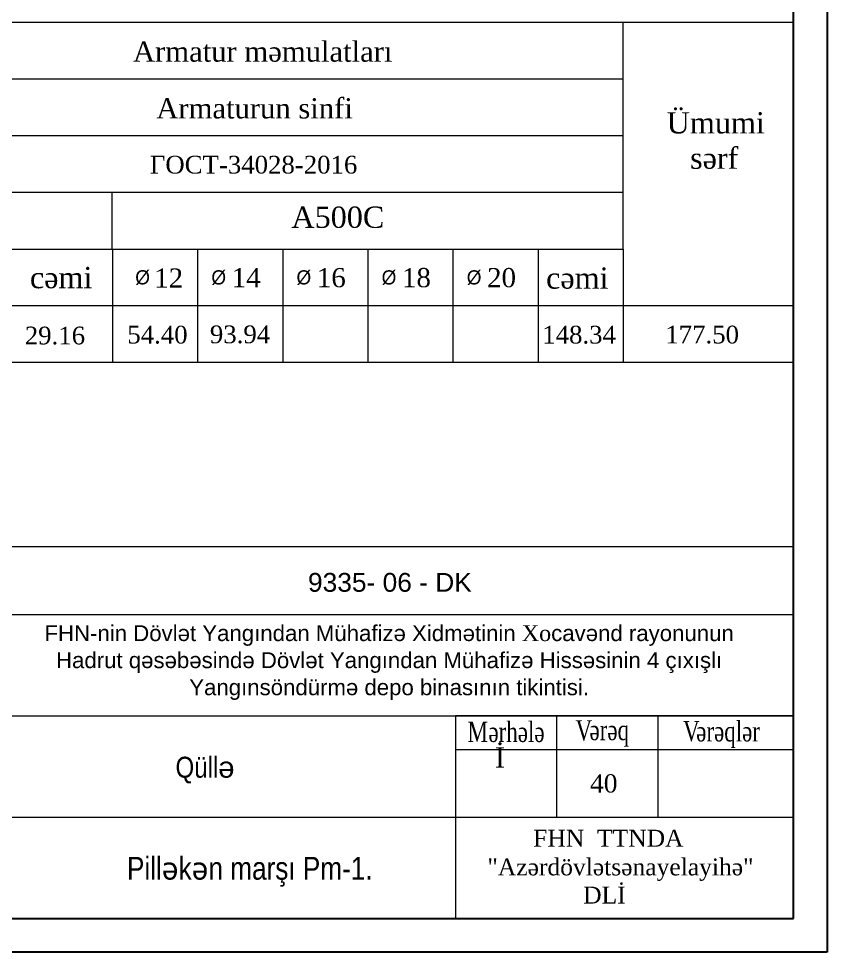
# Model space of a CAD drawing. Header units: millimetres. Extents: x -149347 to 251215, y -2929184 to -2541447.
# Drawn here: x 179825 to 190456, y -2607921 to -2595643 of the extents above; entities that cross this region are included whole.
import ezdxf
from ezdxf.enums import TextEntityAlignment as Align

# ---------------------------------------------------------------- set-up
doc = ezdxf.new("R2010")
doc.units = ezdxf.units.MM
for name, color, linetype, lineweight in [('nadpisi', 21, 'Continuous', 20), ('Text blocks_Ном._пера__1', 7, 'Continuous', 15), ('перегородка', 130, 'Continuous', 20)]:
    doc.layers.add(name, color=color, linetype=linetype, lineweight=lineweight)
doc.styles.add('400', font='times.ttf', dxfattribs={"width": 0.75, "height": 300})
doc.styles.add('Arial', font='arial.ttf')
doc.styles.add('RomanS', font='times.ttf', dxfattribs={"height": 300})
doc.styles.add('style5', font='times.ttf', dxfattribs={"height": 400})
doc.styles.add('style6', font='ARIALN.TTF', dxfattribs={"height": 300})
doc.styles.add('Times New  Roman', font='times.ttf')
doc.styles.add('Times New Roman', font='times.ttf')

# ---------------------------------------------------------------- blocks, each defined once
blk = doc.blocks.new('mekteb')
at = {"color": 0, "lineweight": 25}
for p, q in [((139843, -1821466), (139843, -1849866)), ((139843, -1849866), (99643, -1849866))]:
    blk.add_line(p, q, dxfattribs=at)
at = {"color": 0, "lineweight": 25, "ltscale": 15}
for p, q in [((139343, -1849366), (139343, -1821966)), ((101643, -1849366), (139343, -1849366))]:
    blk.add_line(p, q, dxfattribs=at)
at = {"linetype": 'Continuous', "lineweight": 15}
for p, q in [((120843, -1844866), (139343, -1844866)), ((120843, -1846366), (139343, -1846366)), ((135843, -1847866), (135843, -1846366)), ((137343, -1847866), (137343, -1846366)), ((134343, -1846866), (139343, -1846866)), ((120843, -1847866), (139343, -1847866)), ((120843, -1849366), (139343, -1849366))]:
    blk.add_line(p, q, dxfattribs=at)
for points in [[(120843, -1849366), (139343, -1849366), (139343, -1843866), (120843, -1843866)], [(134343, -1849366), (139343, -1849366), (139343, -1846366), (134343, -1846366)]]:
    blk.add_lwpolyline(points, close=True, dxfattribs=at)
at = {"lineweight": 25, "ltscale": 15, "style": '400', "width": 0.75}
for s, p in [(' M', (134437, -1846755)), ('ərhələ', (134831, -1846755)), ('V', (136119, -1846732)), ('ərəq', (136326, -1846728)), ('   V', (137454, -1846743)), ('ərəqlər', (137904, -1846747))]:
    blk.add_text(s, height=300, dxfattribs=at).set_placement(p)
at = {"lineweight": 25, "ltscale": 15, "attachment_point": 1, "style": 'Times New Roman'}
for s, insert, char_height, width in [('{\\fTimes New Roman|b0|i0|c238|p18;\\H0.42397x;İ\\fTimes New Roman|b0|i0|c186|p18;\\H2.3586x;      }', (134926, -1846834), 707.62, 10102.13), ('"{\\fTimes New Roman|b0|i0|c238|p18;Azərdövlətsənayelayihə"\\P              } {\\fTimes New Roman|b0|i0|c238|p18;DLİ}', (134816, -1848478), 250, 8698.57)]:
    blk.add_mtext(s, dxfattribs=dict(at, insert=insert, char_height=char_height, width=width))
at = {"lineweight": 25, "insert": (130203, -1846973), "char_height": 310, "width": 5486.13, "attachment_point": 1, "style": 'style6'}
blk.add_mtext('{\\C0;Q\\fArial Narrow|b0|i0|c238|p34;üll\\fArial|b0|i0|c0|p34;ə}', dxfattribs=at)
at = {"lineweight": 25, "ltscale": 15, "insert": (135115, -1848053), "char_height": 250, "attachment_point": 1, "style": 'Times New Roman'}
blk.add_mtext('  {\\fTimes New Roman|b0|i0|c238|p18;  FHN  TTNDA}', dxfattribs=at)
at = {"layer": 'Text blocks_Ном._пера__1', "linetype": 'Continuous', "lineweight": 25, "insert": (128266, -1845580), "char_height": 235, "width": 10191.85, "attachment_point": 4, "line_spacing_factor": 1.021551, "style": 'Arial'}
blk.add_mtext('\\pxqc;{\\fArial|b0|i0|c238|p34;\\C256;FHN-nin Dövlət Yangından Mühafizə Xidmətinin \\fTimes New Roman|b0|i0|c204|p18;Xo\\fArial|b0|i0|c238|p34;cavənd rayonunun Hadrut qəsəbəsində Dövlət Yangından Mühafizə Hissəsinin 4 çıxışlı Yangınsöndürmə depo binasının tikintisi.}', dxfattribs=at)
at = {"layer": 'перегородка', "lineweight": 30, "insert": (132162, -1844536), "char_height": 441.245, "width": 6524.89, "attachment_point": 7, "style": 'Arial'}
blk.add_mtext('{\\fArial|b0|i0|c238|p34;\\H0.63158x;\\C7;9335\\fArial|b0|i0|c204|p34;- \\fArial|b0|i0|c238|p34;06\\fArial|b0|i0|c204|p34; - DK}', dxfattribs=at)

msp = doc.modelspace()

# ---------------------------------------------------------------- linework, layer by layer
at = {"lineweight": 15}
for p, q in [((173566.65359, -2595687.76761), (190011.63692, -2595687.76761)), ((187773.05727, -2598672.54049), (187773.05727, -2595687.76761)), ((177297.61969, -2596433.96083), (187773.05727, -2596433.96083)), ((177297.61969, -2597180.15405), (187773.05727, -2597180.15405)), ((177297.61969, -2597926.34727), (187773.05727, -2597926.34727)), ((181051.55303, -2598672.54049), (181051.55303, -2597926.34727)), ((177297.61969, -2598672.54049), (187773.05727, -2598672.54049)), ((181057.3183, -2598672.54049), (181057.3183, -2600165.68671)), ((182176.60813, -2598672.54049), (182176.60813, -2600165.68671)), ((183295.89796, -2598672.54049), (183295.89796, -2600165.68671)), ((184415.18778, -2598672.54049), (184415.18778, -2600165.68671)), ((185534.47761, -2598672.54049), (185534.47761, -2600165.68671)), ((186653.76744, -2598672.54049), (186653.76744, -2600165.68671)), ((187773.05727, -2598672.54049), (187773.05727, -2600165.68671)), ((190011.63692, -2599419.1136), (173566.65359, -2599419.1136)), ((190011.63692, -2600165.68671), (173566.65359, -2600165.68671))]:
    msp.add_line(p, q, dxfattribs=at)

# ---------------------------------------------------------------- block references
at = {"color": 7, "lineweight": 15, "xscale": 0.8889158819132976, "yscale": 0.8889158819132976, "zscale": 0.8889158819132976}
msp.add_blockref('mekteb', (66147.25871, -963545.78253), dxfattribs=at)

# ---------------------------------------------------------------- texts
at = {"color": 7, "lineweight": 15, "ltscale": 15, "style": 'Times New  Roman'}
for s, p in [('Armatur məmulatları', (181326.91692, -2596208.53959)), ('Armaturun sinfi', (181633.69056, -2596954.7328))]:
    msp.add_text(s, height=266.6771695, dxfattribs=at).set_placement(p)
at = {"lineweight": 15, "style": 'style5'}
msp.add_text('148.34', height=233.185381, dxfattribs=at).set_placement((186708.29789, -2599915.03734))
at = {"lineweight": 9, "attachment_point": 1}
for s, insert, char_height, width, style in [('\\pxi11.072,t28.072;{\\fTimes New Roman|b0|i0|c238|p18;40}', (184678.30585, -2605579.75456), 240, 22055.5117942, 'RomanS'), ('\\pxi11.072,t28.072;{\\fArial Narrow|b0|i0|c238|p34;     Pill\\fSegoe UI Light|b0|i0|c238|p34;ə\\fArial Narrow|b0|i0|c238|p34;k\\fSegoe UI Light|b0|i0|c238|p34;ə\\fArial Narrow|b0|i0|c238|p34;n marşı Pm-1.}', (177449.58973, -2606666.20384), 300, 17427.2635737, 'style6')]:
    msp.add_mtext(s, dxfattribs=dict(at, insert=insert, char_height=char_height, width=width, style=style))
at = {"layer": 'nadpisi', "color": 7, "lineweight": 15, "ltscale": 10, "style": 'style5'}
for s, height, p in [('Ümumi ', 279.822457, (188343.61998, -2597152.70268)), ('   sərf', 279.822457, (188335.67564, -2597617.28345)), (' ГOCT-34028-2016', 233.1853809, (181461.38029, -2597679.48411)), ('A500C', 279.822457, (183410.36961, -2598393.54675)), ('cəmi', 279.822457, (179972.40484, -2599187.50779)), ('cəmi', 279.822457, (186758.809, -2599193.63392)), ('29.16', 233.185381, (179905.20249, -2599926.16086)), ('54.40', 233.185381, (181253.03221, -2599914.89872)), ('93.94', 233.185381, (182338.7187, -2599910.74747)), ('177.50', 233.185381, (188326.44406, -2599913.83132))]:
    msp.add_text(s, height=height, dxfattribs=at).set_placement(p)
for s, p in [('12', (181606.06717, -2599053.31639)), ('14', (182625.13002, -2599048.11631)), ('16', (183744.41985, -2599048.11631)), ('18', (184863.70968, -2599048.30625)), ('20', (185982.99951, -2599048.30625))]:
    msp.add_text(s, height=251.840211, dxfattribs=at).set_placement(p, align=Align.MIDDLE_LEFT)
at = {"layer": 'nadpisi', "color": 7, "lineweight": 15, "ltscale": 10, "char_height": 186.5483047, "width": 6355.5546807, "attachment_point": 1, "style": 'style5'}
for insert in [(181356.74169, -2598950.57784), (182357.41266, -2598951.51406), (183476.70249, -2598951.51406), (184595.99232, -2598951.704), (185715.28214, -2598951.704)]:
    msp.add_mtext('{\\fVrinda|b0|i0|c238|p2;%%C}', dxfattribs=dict(at, insert=insert))

doc.saveas('drawing.dxf')
